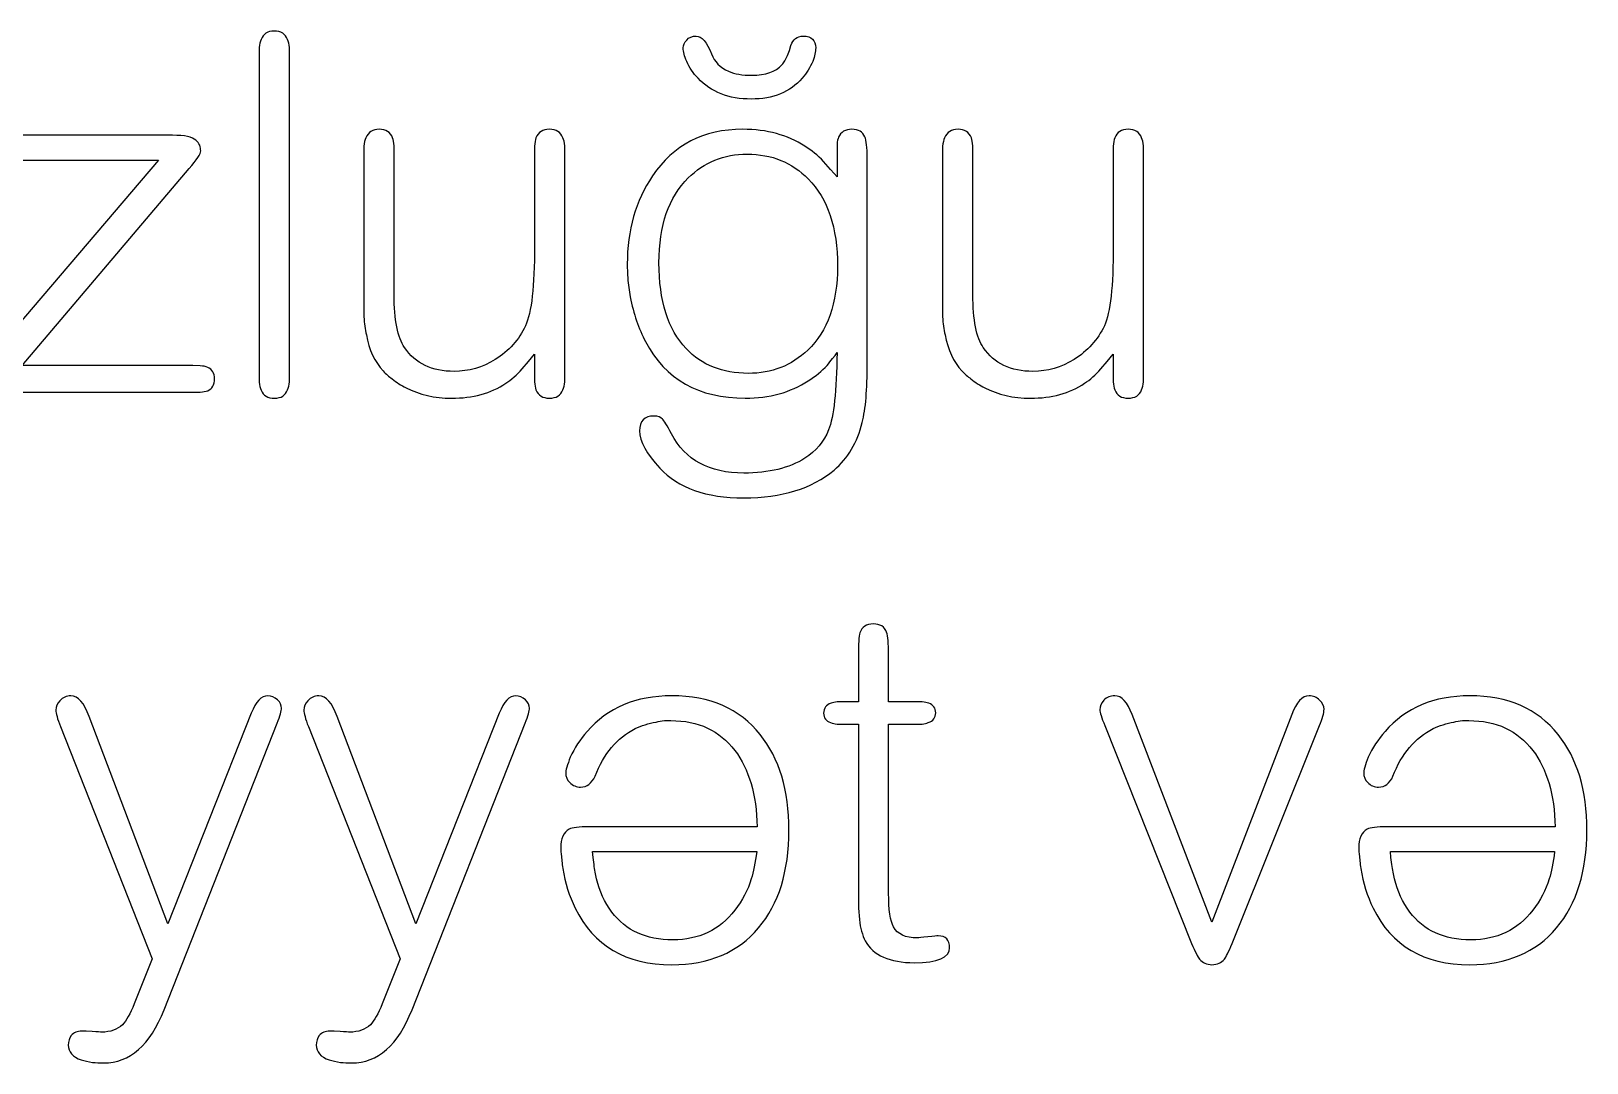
# Model space of a CAD drawing. Header units: centimetres. Extents: x -18.6 to 18.8, y -13 to 11.8.
# Drawn here: x -7.888 to -6.479, y 5.592 to 6.525 of the extents above; entities that cross this region are included whole.
import ezdxf

# ---------------------------------------------------------------- set-up
doc = ezdxf.new("R2010")
doc.units = ezdxf.units.CM
doc.header["$MEASUREMENT"] = 0
doc.layers.add('Layer 1', color=7, linetype='Continuous')

msp = doc.modelspace()

# ---------------------------------------------------------------- linework, layer by layer
at = {"layer": 'Layer 1', "color": 250}
for points, knots in [([(-7.65371, 6.20803), (-7.65401, 6.20503), (-7.65461, 6.20264), (-7.65551, 6.20084), (-7.6573, 6.19576), (-7.66119, 6.19321), (-7.66718, 6.19321), (-7.67346, 6.19321), (-7.6775, 6.19561), (-7.67929, 6.2004), (-7.68019, 6.20249), (-7.68079, 6.20488), (-7.68109, 6.20758), (-7.68109, 6.20758), (-7.68109, 6.51056), (-7.68109, 6.51056), (-7.68079, 6.51355), (-7.68019, 6.51594), (-7.67929, 6.51774), (-7.6775, 6.52283), (-7.67361, 6.52537), (-7.66762, 6.52537), (-7.66134, 6.52537), (-7.6573, 6.52283), (-7.65551, 6.51774), (-7.65461, 6.51594), (-7.65401, 6.51355), (-7.65371, 6.51056), (-7.65371, 6.51056), (-7.65371, 6.20803), (-7.65371, 6.20803)], [0, 0, 0, 0, 0.1, 0.1, 0.1, 0.2, 0.2, 0.2, 0.3, 0.3, 0.3, 0.4, 0.4, 0.4, 0.5, 0.5, 0.5, 0.6, 0.6, 0.6, 0.7, 0.7, 0.7, 0.8, 0.8, 0.8, 0.9, 0.9, 0.9, 1, 1, 1, 1]), ([(-7.20799, 6.49485), (-7.21368, 6.48856), (-7.22281, 6.48542), (-7.23537, 6.48542), (-7.24375, 6.48542), (-7.25078, 6.48662), (-7.25647, 6.48901), (-7.26395, 6.4923), (-7.26904, 6.49754), (-7.27173, 6.50472), (-7.27592, 6.5155), (-7.28056, 6.52088), (-7.28565, 6.52088), (-7.28924, 6.52088), (-7.29208, 6.51968), (-7.29417, 6.51729), (-7.29627, 6.5152), (-7.29732, 6.5128), (-7.29732, 6.51011), (-7.29732, 6.50682), (-7.29627, 6.50278), (-7.29417, 6.49799), (-7.29178, 6.4923), (-7.28834, 6.48722), (-7.28385, 6.48273), (-7.27218, 6.47016), (-7.25617, 6.46388), (-7.23582, 6.46388), (-7.21607, 6.46388), (-7.20066, 6.47016), (-7.18959, 6.48273), (-7.1857, 6.48752), (-7.18256, 6.4926), (-7.18016, 6.49799), (-7.17837, 6.50278), (-7.17747, 6.50682), (-7.17747, 6.51011), (-7.17747, 6.51729), (-7.18121, 6.52088), (-7.18869, 6.52088), (-7.19438, 6.52088), (-7.19812, 6.51804), (-7.19991, 6.51235), (-7.19991, 6.51235), (-7.20126, 6.50786), (-7.20126, 6.50786), (-7.20126, 6.50786), (-7.20306, 6.50338), (-7.20306, 6.50338), (-7.20455, 6.49979), (-7.2062, 6.49694), (-7.20799, 6.49485)], [0, 0, 0, 0, 0.0588235, 0.0588235, 0.0588235, 0.1176471, 0.1176471, 0.1176471, 0.1764706, 0.1764706, 0.1764706, 0.2352941, 0.2352941, 0.2352941, 0.2941176, 0.2941176, 0.2941176, 0.3529412, 0.3529412, 0.3529412, 0.4117647, 0.4117647, 0.4117647, 0.4705882, 0.4705882, 0.4705882, 0.5294118, 0.5294118, 0.5294118, 0.5882353, 0.5882353, 0.5882353, 0.6470588, 0.6470588, 0.6470588, 0.7058824, 0.7058824, 0.7058824, 0.7647059, 0.7647059, 0.7647059, 0.8235294, 0.8235294, 0.8235294, 0.8823529, 0.8823529, 0.8823529, 0.9411765, 0.9411765, 0.9411765, 1, 1, 1, 1]), ([(-7.58638, 6.42123), (-7.58608, 6.42423), (-7.58548, 6.42677), (-7.58459, 6.42887), (-7.58249, 6.43395), (-7.57845, 6.4365), (-7.57247, 6.4365), (-7.56648, 6.4365), (-7.56244, 6.43395), (-7.56035, 6.42887), (-7.55975, 6.42707), (-7.5593, 6.42468), (-7.559, 6.42168), (-7.559, 6.42168), (-7.559, 6.28703), (-7.559, 6.28703), (-7.559, 6.26398), (-7.55586, 6.24797), (-7.54957, 6.239), (-7.5397, 6.22463), (-7.52474, 6.21745), (-7.50469, 6.21745), (-7.49152, 6.21745), (-7.4791, 6.22104), (-7.46743, 6.22822), (-7.45516, 6.236), (-7.44604, 6.24618), (-7.44005, 6.25875), (-7.43467, 6.27072), (-7.43197, 6.29466), (-7.43197, 6.33056), (-7.43197, 6.33056), (-7.43197, 6.42123), (-7.43197, 6.42123), (-7.43167, 6.42423), (-7.43123, 6.42677), (-7.43063, 6.42887), (-7.42853, 6.43395), (-7.42449, 6.4365), (-7.41851, 6.4365), (-7.41222, 6.4365), (-7.40818, 6.43395), (-7.40639, 6.42887), (-7.40549, 6.42707), (-7.40489, 6.42468), (-7.40459, 6.42168), (-7.40459, 6.42168), (-7.40459, 6.20803), (-7.40459, 6.20803), (-7.40489, 6.20503), (-7.40549, 6.20264), (-7.40639, 6.20084), (-7.40818, 6.19576), (-7.41222, 6.19321), (-7.41851, 6.19321), (-7.42449, 6.19321), (-7.42853, 6.19576), (-7.43063, 6.20084), (-7.43123, 6.20264), (-7.43167, 6.20503), (-7.43197, 6.20803), (-7.43197, 6.20803), (-7.43197, 6.23316), (-7.43197, 6.23316), (-7.43197, 6.23316), (-7.43736, 6.22643), (-7.43736, 6.22643), (-7.43736, 6.22643), (-7.44319, 6.2197), (-7.44319, 6.2197), (-7.44798, 6.21431), (-7.45292, 6.20997), (-7.45801, 6.20668), (-7.47147, 6.1977), (-7.48778, 6.19321), (-7.50693, 6.19321), (-7.52249, 6.19321), (-7.53626, 6.19636), (-7.54823, 6.20264), (-7.55272, 6.20473), (-7.55691, 6.20743), (-7.5608, 6.21072), (-7.56379, 6.21281), (-7.56648, 6.21521), (-7.56888, 6.2179), (-7.57666, 6.22598), (-7.58174, 6.2369), (-7.58414, 6.25067), (-7.58533, 6.25546), (-7.58608, 6.26084), (-7.58638, 6.26683), (-7.58638, 6.26683), (-7.58638, 6.42123), (-7.58638, 6.42123)], [0, 0, 0, 0, 0.0322581, 0.0322581, 0.0322581, 0.0645161, 0.0645161, 0.0645161, 0.0967742, 0.0967742, 0.0967742, 0.1290323, 0.1290323, 0.1290323, 0.1612903, 0.1612903, 0.1612903, 0.1935484, 0.1935484, 0.1935484, 0.2258065, 0.2258065, 0.2258065, 0.2580645, 0.2580645, 0.2580645, 0.2903226, 0.2903226, 0.2903226, 0.3225806, 0.3225806, 0.3225806, 0.3548387, 0.3548387, 0.3548387, 0.3870968, 0.3870968, 0.3870968, 0.4193548, 0.4193548, 0.4193548, 0.4516129, 0.4516129, 0.4516129, 0.483871, 0.483871, 0.483871, 0.516129, 0.516129, 0.516129, 0.5483871, 0.5483871, 0.5483871, 0.5806452, 0.5806452, 0.5806452, 0.6129032, 0.6129032, 0.6129032, 0.6451613, 0.6451613, 0.6451613, 0.6774194, 0.6774194, 0.6774194, 0.7096774, 0.7096774, 0.7096774, 0.7419355, 0.7419355, 0.7419355, 0.7741935, 0.7741935, 0.7741935, 0.8064516, 0.8064516, 0.8064516, 0.8387097, 0.8387097, 0.8387097, 0.8709677, 0.8709677, 0.8709677, 0.9032258, 0.9032258, 0.9032258, 0.9354839, 0.9354839, 0.9354839, 0.9677419, 0.9677419, 0.9677419, 1, 1, 1, 1]), ([(-7.15817, 6.42303), (-7.15787, 6.42572), (-7.15742, 6.42782), (-7.15682, 6.42931), (-7.15473, 6.4341), (-7.15069, 6.4365), (-7.1447, 6.4365), (-7.13872, 6.4365), (-7.13483, 6.43425), (-7.13303, 6.42976), (-7.13154, 6.42647), (-7.13079, 6.42004), (-7.13079, 6.41046), (-7.13079, 6.41046), (-7.13079, 6.22419), (-7.13079, 6.22419), (-7.13079, 6.20114), (-7.13228, 6.18349), (-7.13528, 6.17122), (-7.13977, 6.15327), (-7.14829, 6.1389), (-7.16086, 6.12813), (-7.18091, 6.11137), (-7.20814, 6.10299), (-7.24255, 6.10299), (-7.27667, 6.10299), (-7.30195, 6.11197), (-7.31841, 6.12992), (-7.33068, 6.14279), (-7.33682, 6.15401), (-7.33682, 6.16359), (-7.33682, 6.17257), (-7.33248, 6.17705), (-7.3238, 6.17705), (-7.32021, 6.17705), (-7.31766, 6.17616), (-7.31617, 6.17436), (-7.31467, 6.17287), (-7.31198, 6.16838), (-7.30809, 6.1609), (-7.29552, 6.13726), (-7.27368, 6.12544), (-7.24255, 6.12544), (-7.21981, 6.12544), (-7.20141, 6.12992), (-7.18735, 6.1389), (-7.17717, 6.14548), (-7.16999, 6.15401), (-7.1658, 6.16449), (-7.16101, 6.17646), (-7.15847, 6.1998), (-7.15817, 6.23451), (-7.15817, 6.23451), (-7.15996, 6.23182), (-7.15996, 6.23182), (-7.15996, 6.23182), (-7.16221, 6.22912), (-7.16221, 6.22912), (-7.16371, 6.22703), (-7.16535, 6.22493), (-7.16715, 6.22284), (-7.17193, 6.21775), (-7.17762, 6.21311), (-7.1842, 6.20892), (-7.20036, 6.19845), (-7.21936, 6.19321), (-7.24121, 6.19321), (-7.2834, 6.19321), (-7.31347, 6.21027), (-7.33143, 6.24438), (-7.33771, 6.25605), (-7.34235, 6.26952), (-7.34534, 6.28478), (-7.34624, 6.29047), (-7.34699, 6.29615), (-7.34759, 6.30184), (-7.34789, 6.30633), (-7.34804, 6.31052), (-7.34804, 6.31441), (-7.34804, 6.34523), (-7.34041, 6.37186), (-7.32515, 6.3943), (-7.30629, 6.42243), (-7.27906, 6.4365), (-7.24345, 6.4365), (-7.22161, 6.4365), (-7.20291, 6.43141), (-7.18735, 6.42123), (-7.18136, 6.41764), (-7.17567, 6.41301), (-7.17029, 6.40732), (-7.17029, 6.40732), (-7.164, 6.40014), (-7.164, 6.40014), (-7.164, 6.40014), (-7.16086, 6.39655), (-7.16086, 6.39655), (-7.16086, 6.39655), (-7.15817, 6.39341), (-7.15817, 6.39341), (-7.15817, 6.39341), (-7.15817, 6.42303), (-7.15817, 6.42303)], [0, 0, 0, 0, 0.0294118, 0.0294118, 0.0294118, 0.0588235, 0.0588235, 0.0588235, 0.0882353, 0.0882353, 0.0882353, 0.1176471, 0.1176471, 0.1176471, 0.1470588, 0.1470588, 0.1470588, 0.1764706, 0.1764706, 0.1764706, 0.2058824, 0.2058824, 0.2058824, 0.2352941, 0.2352941, 0.2352941, 0.2647059, 0.2647059, 0.2647059, 0.2941176, 0.2941176, 0.2941176, 0.3235294, 0.3235294, 0.3235294, 0.3529412, 0.3529412, 0.3529412, 0.3823529, 0.3823529, 0.3823529, 0.4117647, 0.4117647, 0.4117647, 0.4411765, 0.4411765, 0.4411765, 0.4705882, 0.4705882, 0.4705882, 0.5, 0.5, 0.5, 0.5294118, 0.5294118, 0.5294118, 0.5588235, 0.5588235, 0.5588235, 0.5882353, 0.5882353, 0.5882353, 0.6176471, 0.6176471, 0.6176471, 0.6470588, 0.6470588, 0.6470588, 0.6764706, 0.6764706, 0.6764706, 0.7058824, 0.7058824, 0.7058824, 0.7352941, 0.7352941, 0.7352941, 0.7647059, 0.7647059, 0.7647059, 0.7941176, 0.7941176, 0.7941176, 0.8235294, 0.8235294, 0.8235294, 0.8529412, 0.8529412, 0.8529412, 0.8823529, 0.8823529, 0.8823529, 0.9117647, 0.9117647, 0.9117647, 0.9411765, 0.9411765, 0.9411765, 0.9705882, 0.9705882, 0.9705882, 1, 1, 1, 1]), ([(-7.06256, 6.42123), (-7.06226, 6.42423), (-7.06166, 6.42677), (-7.06077, 6.42887), (-7.05867, 6.43395), (-7.05463, 6.4365), (-7.04865, 6.4365), (-7.04266, 6.4365), (-7.03862, 6.43395), (-7.03653, 6.42887), (-7.03593, 6.42707), (-7.03548, 6.42468), (-7.03518, 6.42168), (-7.03518, 6.42168), (-7.03518, 6.28703), (-7.03518, 6.28703), (-7.03518, 6.26398), (-7.03204, 6.24797), (-7.02575, 6.239), (-7.01588, 6.22463), (-7.00092, 6.21745), (-6.98087, 6.21745), (-6.9677, 6.21745), (-6.95528, 6.22104), (-6.94361, 6.22822), (-6.93134, 6.236), (-6.92222, 6.24618), (-6.91623, 6.25875), (-6.91085, 6.27072), (-6.90815, 6.29466), (-6.90815, 6.33056), (-6.90815, 6.33056), (-6.90815, 6.42123), (-6.90815, 6.42123), (-6.90785, 6.42423), (-6.90741, 6.42677), (-6.90681, 6.42887), (-6.90471, 6.43395), (-6.90067, 6.4365), (-6.89469, 6.4365), (-6.8884, 6.4365), (-6.88436, 6.43395), (-6.88257, 6.42887), (-6.88167, 6.42707), (-6.88107, 6.42468), (-6.88077, 6.42168), (-6.88077, 6.42168), (-6.88077, 6.20803), (-6.88077, 6.20803), (-6.88107, 6.20503), (-6.88167, 6.20264), (-6.88257, 6.20084), (-6.88436, 6.19576), (-6.8884, 6.19321), (-6.89469, 6.19321), (-6.90067, 6.19321), (-6.90471, 6.19576), (-6.90681, 6.20084), (-6.90741, 6.20264), (-6.90785, 6.20503), (-6.90815, 6.20803), (-6.90815, 6.20803), (-6.90815, 6.23316), (-6.90815, 6.23316), (-6.90815, 6.23316), (-6.91354, 6.22643), (-6.91354, 6.22643), (-6.91354, 6.22643), (-6.91937, 6.2197), (-6.91937, 6.2197), (-6.92416, 6.21431), (-6.9291, 6.20997), (-6.93419, 6.20668), (-6.94765, 6.1977), (-6.96396, 6.19321), (-6.98311, 6.19321), (-6.99867, 6.19321), (-7.01244, 6.19636), (-7.02441, 6.20264), (-7.0289, 6.20473), (-7.03309, 6.20743), (-7.03698, 6.21072), (-7.03997, 6.21281), (-7.04266, 6.21521), (-7.04506, 6.2179), (-7.05284, 6.22598), (-7.05792, 6.2369), (-7.06032, 6.25067), (-7.06151, 6.25546), (-7.06226, 6.26084), (-7.06256, 6.26683), (-7.06256, 6.26683), (-7.06256, 6.42123), (-7.06256, 6.42123)], [0, 0, 0, 0, 0.0322581, 0.0322581, 0.0322581, 0.0645161, 0.0645161, 0.0645161, 0.0967742, 0.0967742, 0.0967742, 0.1290323, 0.1290323, 0.1290323, 0.1612903, 0.1612903, 0.1612903, 0.1935484, 0.1935484, 0.1935484, 0.2258065, 0.2258065, 0.2258065, 0.2580645, 0.2580645, 0.2580645, 0.2903226, 0.2903226, 0.2903226, 0.3225806, 0.3225806, 0.3225806, 0.3548387, 0.3548387, 0.3548387, 0.3870968, 0.3870968, 0.3870968, 0.4193548, 0.4193548, 0.4193548, 0.4516129, 0.4516129, 0.4516129, 0.483871, 0.483871, 0.483871, 0.516129, 0.516129, 0.516129, 0.5483871, 0.5483871, 0.5483871, 0.5806452, 0.5806452, 0.5806452, 0.6129032, 0.6129032, 0.6129032, 0.6451613, 0.6451613, 0.6451613, 0.6774194, 0.6774194, 0.6774194, 0.7096774, 0.7096774, 0.7096774, 0.7419355, 0.7419355, 0.7419355, 0.7741935, 0.7741935, 0.7741935, 0.8064516, 0.8064516, 0.8064516, 0.8387097, 0.8387097, 0.8387097, 0.8709677, 0.8709677, 0.8709677, 0.9032258, 0.9032258, 0.9032258, 0.9354839, 0.9354839, 0.9354839, 0.9677419, 0.9677419, 0.9677419, 1, 1, 1, 1]), ([(-7.91584, 6.40867), (-7.91824, 6.40897), (-7.92018, 6.40941), (-7.92168, 6.41001), (-7.92587, 6.41151), (-7.92796, 6.4148), (-7.92796, 6.41989), (-7.92796, 6.42498), (-7.92587, 6.42827), (-7.92168, 6.42976), (-7.92018, 6.43036), (-7.91824, 6.43081), (-7.91584, 6.43111), (-7.91584, 6.43111), (-7.75964, 6.43111), (-7.75964, 6.43111), (-7.74857, 6.43111), (-7.74154, 6.42961), (-7.73854, 6.42662), (-7.73705, 6.42542), (-7.73585, 6.42393), (-7.73495, 6.42213), (-7.73435, 6.42034), (-7.73406, 6.41869), (-7.73406, 6.41719), (-7.73406, 6.4142), (-7.7375, 6.40882), (-7.74438, 6.40104), (-7.74438, 6.40104), (-7.89565, 6.22284), (-7.89565, 6.22284), (-7.89565, 6.22284), (-7.74124, 6.22284), (-7.74124, 6.22284), (-7.74124, 6.22284), (-7.7345, 6.22239), (-7.7345, 6.22239), (-7.73181, 6.22239), (-7.72957, 6.22194), (-7.72777, 6.22104), (-7.72358, 6.21925), (-7.72149, 6.21581), (-7.72149, 6.21072), (-7.72149, 6.20533), (-7.72358, 6.20174), (-7.72777, 6.19995), (-7.72957, 6.19935), (-7.73181, 6.1989), (-7.7345, 6.1986), (-7.7345, 6.1986), (-7.91629, 6.1986), (-7.91629, 6.1986), (-7.91629, 6.1986), (-7.92033, 6.19905), (-7.92033, 6.19905), (-7.92332, 6.19905), (-7.92587, 6.1995), (-7.92796, 6.2004), (-7.93305, 6.20249), (-7.93559, 6.20668), (-7.93559, 6.21296), (-7.93559, 6.21596), (-7.93245, 6.22119), (-7.92617, 6.22867), (-7.92617, 6.22867), (-7.77221, 6.40867), (-7.77221, 6.40867), (-7.77221, 6.40867), (-7.91584, 6.40867), (-7.91584, 6.40867)], [0, 0, 0, 0, 0.0434783, 0.0434783, 0.0434783, 0.0869565, 0.0869565, 0.0869565, 0.1304348, 0.1304348, 0.1304348, 0.173913, 0.173913, 0.173913, 0.2173913, 0.2173913, 0.2173913, 0.2608696, 0.2608696, 0.2608696, 0.3043478, 0.3043478, 0.3043478, 0.3478261, 0.3478261, 0.3478261, 0.3913043, 0.3913043, 0.3913043, 0.4347826, 0.4347826, 0.4347826, 0.4782609, 0.4782609, 0.4782609, 0.5217391, 0.5217391, 0.5217391, 0.5652174, 0.5652174, 0.5652174, 0.6086957, 0.6086957, 0.6086957, 0.6521739, 0.6521739, 0.6521739, 0.6956522, 0.6956522, 0.6956522, 0.7391304, 0.7391304, 0.7391304, 0.7826087, 0.7826087, 0.7826087, 0.826087, 0.826087, 0.826087, 0.8695652, 0.8695652, 0.8695652, 0.9130435, 0.9130435, 0.9130435, 0.9565217, 0.9565217, 0.9565217, 1, 1, 1, 1]), ([(-7.31931, 6.31575), (-7.31931, 6.28134), (-7.31108, 6.25546), (-7.29462, 6.2381), (-7.28056, 6.22314), (-7.26186, 6.21566), (-7.23852, 6.21566), (-7.21727, 6.21566), (-7.19931, 6.22269), (-7.18465, 6.23675), (-7.1667, 6.25381), (-7.15772, 6.2791), (-7.15772, 6.31261), (-7.15772, 6.34732), (-7.16655, 6.37366), (-7.1842, 6.39161), (-7.19887, 6.40657), (-7.21727, 6.41405), (-7.23941, 6.41405), (-7.26066, 6.41405), (-7.27846, 6.40687), (-7.29283, 6.39251), (-7.31048, 6.37515), (-7.31931, 6.34957), (-7.31931, 6.31575)], [0, 0, 0, 0, 0.125, 0.125, 0.125, 0.25, 0.25, 0.25, 0.375, 0.375, 0.375, 0.5, 0.5, 0.5, 0.625, 0.625, 0.625, 0.75, 0.75, 0.75, 0.875, 0.875, 0.875, 1, 1, 1, 1]), ([(-7.11149, 5.91851), (-7.11149, 5.91851), (-7.08096, 5.91851), (-7.08096, 5.91851), (-7.07887, 5.91821), (-7.07692, 5.91776), (-7.07513, 5.91716), (-7.07094, 5.91567), (-7.06885, 5.91282), (-7.06885, 5.90863), (-7.06885, 5.90415), (-7.07109, 5.90115), (-7.07558, 5.89966), (-7.07707, 5.89906), (-7.07887, 5.89861), (-7.08096, 5.89831), (-7.08096, 5.89831), (-7.11149, 5.89831), (-7.11149, 5.89831), (-7.11149, 5.89831), (-7.11149, 5.74525), (-7.11149, 5.74525), (-7.11149, 5.73029), (-7.10999, 5.72011), (-7.107, 5.71473), (-7.10341, 5.70814), (-7.09623, 5.70485), (-7.08545, 5.70485), (-7.08426, 5.70485), (-7.08111, 5.70515), (-7.07603, 5.70575), (-7.07064, 5.70635), (-7.0675, 5.70665), (-7.0666, 5.70665), (-7.05972, 5.70665), (-7.05628, 5.70306), (-7.05628, 5.69587), (-7.05628, 5.6869), (-7.0669, 5.68241), (-7.08815, 5.68241), (-7.11059, 5.68241), (-7.1254, 5.68899), (-7.13258, 5.70216), (-7.13528, 5.70725), (-7.13707, 5.71368), (-7.13797, 5.72146), (-7.13797, 5.72146), (-7.13887, 5.73178), (-7.13887, 5.73178), (-7.13887, 5.73178), (-7.13887, 5.89831), (-7.13887, 5.89831), (-7.13887, 5.89831), (-7.15817, 5.89831), (-7.15817, 5.89831), (-7.16026, 5.89861), (-7.16221, 5.89906), (-7.164, 5.89966), (-7.16819, 5.90115), (-7.17029, 5.904), (-7.17029, 5.90819), (-7.17029, 5.91267), (-7.16804, 5.91567), (-7.16355, 5.91716), (-7.16206, 5.91776), (-7.16026, 5.91821), (-7.15817, 5.91851), (-7.15817, 5.91851), (-7.13887, 5.91851), (-7.13887, 5.91851), (-7.13887, 5.91851), (-7.13887, 5.9598), (-7.13887, 5.9598), (-7.13887, 5.97088), (-7.13842, 5.97791), (-7.13752, 5.9809), (-7.13573, 5.98629), (-7.13169, 5.98898), (-7.1254, 5.98898), (-7.11912, 5.98898), (-7.11508, 5.98644), (-7.11328, 5.98135), (-7.11209, 5.97806), (-7.11149, 5.97133), (-7.11149, 5.96115), (-7.11149, 5.96115), (-7.11149, 5.91851), (-7.11149, 5.91851)], [0, 0, 0, 0, 0.0344828, 0.0344828, 0.0344828, 0.0689655, 0.0689655, 0.0689655, 0.1034483, 0.1034483, 0.1034483, 0.137931, 0.137931, 0.137931, 0.1724138, 0.1724138, 0.1724138, 0.2068966, 0.2068966, 0.2068966, 0.2413793, 0.2413793, 0.2413793, 0.2758621, 0.2758621, 0.2758621, 0.3103448, 0.3103448, 0.3103448, 0.3448276, 0.3448276, 0.3448276, 0.3793103, 0.3793103, 0.3793103, 0.4137931, 0.4137931, 0.4137931, 0.4482759, 0.4482759, 0.4482759, 0.4827586, 0.4827586, 0.4827586, 0.5172414, 0.5172414, 0.5172414, 0.5517241, 0.5517241, 0.5517241, 0.5862069, 0.5862069, 0.5862069, 0.6206897, 0.6206897, 0.6206897, 0.6551724, 0.6551724, 0.6551724, 0.6896552, 0.6896552, 0.6896552, 0.7241379, 0.7241379, 0.7241379, 0.7586207, 0.7586207, 0.7586207, 0.7931034, 0.7931034, 0.7931034, 0.8275862, 0.8275862, 0.8275862, 0.862069, 0.862069, 0.862069, 0.8965517, 0.8965517, 0.8965517, 0.9310345, 0.9310345, 0.9310345, 0.9655172, 0.9655172, 0.9655172, 1, 1, 1, 1]), ([(-7.68827, 5.90819), (-7.68408, 5.91866), (-7.67914, 5.9239), (-7.67346, 5.9239), (-7.67017, 5.9239), (-7.66717, 5.9227), (-7.66448, 5.9203), (-7.66209, 5.91791), (-7.66089, 5.91537), (-7.66089, 5.91267), (-7.66089, 5.91028), (-7.66224, 5.90579), (-7.66493, 5.89921), (-7.66493, 5.89921), (-7.76727, 5.63977), (-7.76727, 5.63977), (-7.77984, 5.60775), (-7.79809, 5.59174), (-7.82203, 5.59174), (-7.82562, 5.59174), (-7.82891, 5.59189), (-7.83191, 5.59219), (-7.8358, 5.59279), (-7.83924, 5.59353), (-7.84223, 5.59443), (-7.85001, 5.59713), (-7.8539, 5.60161), (-7.8539, 5.6079), (-7.8539, 5.61119), (-7.853, 5.61403), (-7.85121, 5.61643), (-7.84881, 5.61912), (-7.84567, 5.62047), (-7.84178, 5.62047), (-7.84178, 5.62047), (-7.83774, 5.62047), (-7.83774, 5.62047), (-7.83774, 5.62047), (-7.83236, 5.62002), (-7.83236, 5.62002), (-7.82757, 5.61972), (-7.82472, 5.61957), (-7.82383, 5.61957), (-7.81575, 5.61957), (-7.80946, 5.62181), (-7.80497, 5.6263), (-7.80138, 5.62989), (-7.79779, 5.63618), (-7.7942, 5.64515), (-7.7942, 5.64515), (-7.77804, 5.686), (-7.77804, 5.686), (-7.77804, 5.686), (-7.86108, 5.89607), (-7.86108, 5.89607), (-7.86378, 5.90325), (-7.86512, 5.90819), (-7.86512, 5.91088), (-7.86512, 5.91417), (-7.86392, 5.91701), (-7.86153, 5.91941), (-7.85884, 5.9224), (-7.85555, 5.9239), (-7.85166, 5.9239), (-7.84507, 5.9239), (-7.83954, 5.91761), (-7.83505, 5.90504), (-7.83505, 5.90504), (-7.76368, 5.71742), (-7.76368, 5.71742), (-7.76368, 5.71742), (-7.68827, 5.90819), (-7.68827, 5.90819)], [0, 0, 0, 0, 0.0416667, 0.0416667, 0.0416667, 0.0833333, 0.0833333, 0.0833333, 0.125, 0.125, 0.125, 0.1666667, 0.1666667, 0.1666667, 0.2083333, 0.2083333, 0.2083333, 0.25, 0.25, 0.25, 0.2916667, 0.2916667, 0.2916667, 0.3333333, 0.3333333, 0.3333333, 0.375, 0.375, 0.375, 0.4166667, 0.4166667, 0.4166667, 0.4583333, 0.4583333, 0.4583333, 0.5, 0.5, 0.5, 0.5416667, 0.5416667, 0.5416667, 0.5833333, 0.5833333, 0.5833333, 0.625, 0.625, 0.625, 0.6666667, 0.6666667, 0.6666667, 0.7083333, 0.7083333, 0.7083333, 0.75, 0.75, 0.75, 0.7916667, 0.7916667, 0.7916667, 0.8333333, 0.8333333, 0.8333333, 0.875, 0.875, 0.875, 0.9166667, 0.9166667, 0.9166667, 0.9583333, 0.9583333, 0.9583333, 1, 1, 1, 1]), ([(-7.46384, 5.90819), (-7.45965, 5.91866), (-7.45471, 5.9239), (-7.44903, 5.9239), (-7.44574, 5.9239), (-7.44274, 5.9227), (-7.44005, 5.9203), (-7.43766, 5.91791), (-7.43646, 5.91537), (-7.43646, 5.91267), (-7.43646, 5.91028), (-7.43781, 5.90579), (-7.4405, 5.89921), (-7.4405, 5.89921), (-7.54284, 5.63977), (-7.54284, 5.63977), (-7.55541, 5.60775), (-7.57366, 5.59174), (-7.5976, 5.59174), (-7.60119, 5.59174), (-7.60448, 5.59189), (-7.60748, 5.59219), (-7.61137, 5.59279), (-7.61481, 5.59353), (-7.6178, 5.59443), (-7.62558, 5.59713), (-7.62947, 5.60161), (-7.62947, 5.6079), (-7.62947, 5.61119), (-7.62857, 5.61403), (-7.62678, 5.61643), (-7.62438, 5.61912), (-7.62124, 5.62047), (-7.61735, 5.62047), (-7.61735, 5.62047), (-7.61331, 5.62047), (-7.61331, 5.62047), (-7.61331, 5.62047), (-7.60793, 5.62002), (-7.60793, 5.62002), (-7.60314, 5.61972), (-7.60029, 5.61957), (-7.5994, 5.61957), (-7.59132, 5.61957), (-7.58503, 5.62181), (-7.58054, 5.6263), (-7.57695, 5.62989), (-7.57336, 5.63618), (-7.56977, 5.64515), (-7.56977, 5.64515), (-7.55361, 5.686), (-7.55361, 5.686), (-7.55361, 5.686), (-7.63665, 5.89607), (-7.63665, 5.89607), (-7.63935, 5.90325), (-7.64069, 5.90819), (-7.64069, 5.91088), (-7.64069, 5.91417), (-7.63949, 5.91701), (-7.6371, 5.91941), (-7.63441, 5.9224), (-7.63112, 5.9239), (-7.62723, 5.9239), (-7.62064, 5.9239), (-7.61511, 5.91761), (-7.61062, 5.90504), (-7.61062, 5.90504), (-7.53925, 5.71742), (-7.53925, 5.71742), (-7.53925, 5.71742), (-7.46384, 5.90819), (-7.46384, 5.90819)], [0, 0, 0, 0, 0.0416667, 0.0416667, 0.0416667, 0.0833333, 0.0833333, 0.0833333, 0.125, 0.125, 0.125, 0.1666667, 0.1666667, 0.1666667, 0.2083333, 0.2083333, 0.2083333, 0.25, 0.25, 0.25, 0.2916667, 0.2916667, 0.2916667, 0.3333333, 0.3333333, 0.3333333, 0.375, 0.375, 0.375, 0.4166667, 0.4166667, 0.4166667, 0.4583333, 0.4583333, 0.4583333, 0.5, 0.5, 0.5, 0.5416667, 0.5416667, 0.5416667, 0.5833333, 0.5833333, 0.5833333, 0.625, 0.625, 0.625, 0.6666667, 0.6666667, 0.6666667, 0.7083333, 0.7083333, 0.7083333, 0.75, 0.75, 0.75, 0.7916667, 0.7916667, 0.7916667, 0.8333333, 0.8333333, 0.8333333, 0.875, 0.875, 0.875, 0.9166667, 0.9166667, 0.9166667, 0.9583333, 0.9583333, 0.9583333, 1, 1, 1, 1]), ([(-7.23043, 5.8054), (-7.23103, 5.83442), (-7.23777, 5.85746), (-7.25063, 5.87452), (-7.2644, 5.89248), (-7.2837, 5.90145), (-7.30854, 5.90145), (-7.30854, 5.90145), (-7.31437, 5.90145), (-7.31437, 5.90145), (-7.31706, 5.90115), (-7.31961, 5.9007), (-7.322, 5.90011), (-7.32888, 5.89891), (-7.33517, 5.89696), (-7.34085, 5.89427), (-7.35731, 5.88589), (-7.36943, 5.87153), (-7.37721, 5.85118), (-7.3802, 5.8446), (-7.38454, 5.84131), (-7.39023, 5.84131), (-7.39412, 5.84131), (-7.39741, 5.84265), (-7.4001, 5.84535), (-7.4025, 5.84804), (-7.40369, 5.85088), (-7.40369, 5.85387), (-7.40369, 5.85507), (-7.40339, 5.85687), (-7.4028, 5.85926), (-7.4019, 5.86195), (-7.40085, 5.86495), (-7.39965, 5.86824), (-7.39576, 5.87662), (-7.39068, 5.8844), (-7.38439, 5.89158), (-7.36584, 5.91312), (-7.34025, 5.9239), (-7.30764, 5.9239), (-7.27293, 5.9239), (-7.24629, 5.91223), (-7.22774, 5.88888), (-7.21038, 5.86734), (-7.20171, 5.83846), (-7.20171, 5.80225), (-7.20171, 5.76515), (-7.21083, 5.73567), (-7.22909, 5.71383), (-7.24794, 5.69169), (-7.27412, 5.68061), (-7.30764, 5.68061), (-7.34923, 5.68061), (-7.37841, 5.69767), (-7.39517, 5.73178), (-7.40055, 5.74256), (-7.40429, 5.75453), (-7.40639, 5.76769), (-7.40699, 5.77218), (-7.40743, 5.77637), (-7.40773, 5.78026), (-7.40803, 5.78176), (-7.40818, 5.7831), (-7.40818, 5.7843), (-7.40818, 5.7843), (-7.40818, 5.7861), (-7.40818, 5.7861), (-7.40818, 5.79477), (-7.40564, 5.80046), (-7.40055, 5.80315), (-7.39756, 5.80465), (-7.39157, 5.8054), (-7.3826, 5.8054), (-7.3826, 5.8054), (-7.23043, 5.8054), (-7.23043, 5.8054)], [0, 0, 0, 0, 0.04, 0.04, 0.04, 0.08, 0.08, 0.08, 0.12, 0.12, 0.12, 0.16, 0.16, 0.16, 0.2, 0.2, 0.2, 0.24, 0.24, 0.24, 0.28, 0.28, 0.28, 0.32, 0.32, 0.32, 0.36, 0.36, 0.36, 0.4, 0.4, 0.4, 0.44, 0.44, 0.44, 0.48, 0.48, 0.48, 0.52, 0.52, 0.52, 0.56, 0.56, 0.56, 0.6, 0.6, 0.6, 0.64, 0.64, 0.64, 0.68, 0.68, 0.68, 0.72, 0.72, 0.72, 0.76, 0.76, 0.76, 0.8, 0.8, 0.8, 0.84, 0.84, 0.84, 0.88, 0.88, 0.88, 0.92, 0.92, 0.92, 0.96, 0.96, 0.96, 1, 1, 1, 1]), ([(-6.74656, 5.90684), (-6.74237, 5.91821), (-6.73713, 5.9239), (-6.73085, 5.9239), (-6.72726, 5.9239), (-6.72412, 5.92255), (-6.72142, 5.91986), (-6.71873, 5.91746), (-6.71738, 5.91477), (-6.71738, 5.91178), (-6.71738, 5.90819), (-6.71873, 5.90325), (-6.72142, 5.89696), (-6.72142, 5.89696), (-6.80042, 5.69991), (-6.80042, 5.69991), (-6.80371, 5.69213), (-6.80611, 5.68735), (-6.8076, 5.68555), (-6.8103, 5.68226), (-6.81404, 5.68061), (-6.81883, 5.68061), (-6.82361, 5.68061), (-6.82735, 5.68226), (-6.83005, 5.68555), (-6.83154, 5.68735), (-6.83394, 5.69213), (-6.83723, 5.69991), (-6.83723, 5.69991), (-6.91578, 5.89696), (-6.91578, 5.89696), (-6.91877, 5.90415), (-6.92027, 5.90893), (-6.92027, 5.91133), (-6.92027, 5.91432), (-6.91907, 5.91716), (-6.91668, 5.91986), (-6.91398, 5.92255), (-6.91069, 5.9239), (-6.9068, 5.9239), (-6.90052, 5.9239), (-6.89528, 5.91821), (-6.89109, 5.90684), (-6.89109, 5.90684), (-6.81883, 5.71922), (-6.81883, 5.71922), (-6.81883, 5.71922), (-6.74656, 5.90684), (-6.74656, 5.90684)], [0, 0, 0, 0, 0.0625, 0.0625, 0.0625, 0.125, 0.125, 0.125, 0.1875, 0.1875, 0.1875, 0.25, 0.25, 0.25, 0.3125, 0.3125, 0.3125, 0.375, 0.375, 0.375, 0.4375, 0.4375, 0.4375, 0.5, 0.5, 0.5, 0.5625, 0.5625, 0.5625, 0.625, 0.625, 0.625, 0.6875, 0.6875, 0.6875, 0.75, 0.75, 0.75, 0.8125, 0.8125, 0.8125, 0.875, 0.875, 0.875, 0.9375, 0.9375, 0.9375, 1, 1, 1, 1]), ([(-6.50821, 5.8054), (-6.50881, 5.83442), (-6.51555, 5.85746), (-6.52841, 5.87452), (-6.54218, 5.89248), (-6.56148, 5.90145), (-6.58632, 5.90145), (-6.58632, 5.90145), (-6.59215, 5.90145), (-6.59215, 5.90145), (-6.59484, 5.90115), (-6.59739, 5.9007), (-6.59978, 5.90011), (-6.60666, 5.89891), (-6.61295, 5.89696), (-6.61863, 5.89427), (-6.63509, 5.88589), (-6.64721, 5.87153), (-6.65499, 5.85118), (-6.65798, 5.8446), (-6.66232, 5.84131), (-6.66801, 5.84131), (-6.6719, 5.84131), (-6.67519, 5.84265), (-6.67788, 5.84535), (-6.68028, 5.84804), (-6.68147, 5.85088), (-6.68147, 5.85387), (-6.68147, 5.85507), (-6.68117, 5.85687), (-6.68058, 5.85926), (-6.67968, 5.86195), (-6.67863, 5.86495), (-6.67743, 5.86824), (-6.67354, 5.87662), (-6.66846, 5.8844), (-6.66217, 5.89158), (-6.64362, 5.91312), (-6.61803, 5.9239), (-6.58542, 5.9239), (-6.55071, 5.9239), (-6.52407, 5.91223), (-6.50552, 5.88888), (-6.48816, 5.86734), (-6.47949, 5.83846), (-6.47949, 5.80225), (-6.47949, 5.76515), (-6.48861, 5.73567), (-6.50687, 5.71383), (-6.52572, 5.69169), (-6.5519, 5.68061), (-6.58542, 5.68061), (-6.62701, 5.68061), (-6.65619, 5.69767), (-6.67295, 5.73178), (-6.67833, 5.74256), (-6.68207, 5.75453), (-6.68417, 5.76769), (-6.68477, 5.77218), (-6.68521, 5.77637), (-6.68551, 5.78026), (-6.68581, 5.78176), (-6.68596, 5.7831), (-6.68596, 5.7843), (-6.68596, 5.7843), (-6.68596, 5.7861), (-6.68596, 5.7861), (-6.68596, 5.79477), (-6.68342, 5.80046), (-6.67833, 5.80315), (-6.67534, 5.80465), (-6.66935, 5.8054), (-6.66038, 5.8054), (-6.66038, 5.8054), (-6.50821, 5.8054), (-6.50821, 5.8054)], [0, 0, 0, 0, 0.04, 0.04, 0.04, 0.08, 0.08, 0.08, 0.12, 0.12, 0.12, 0.16, 0.16, 0.16, 0.2, 0.2, 0.2, 0.24, 0.24, 0.24, 0.28, 0.28, 0.28, 0.32, 0.32, 0.32, 0.36, 0.36, 0.36, 0.4, 0.4, 0.4, 0.44, 0.44, 0.44, 0.48, 0.48, 0.48, 0.52, 0.52, 0.52, 0.56, 0.56, 0.56, 0.6, 0.6, 0.6, 0.64, 0.64, 0.64, 0.68, 0.68, 0.68, 0.72, 0.72, 0.72, 0.76, 0.76, 0.76, 0.8, 0.8, 0.8, 0.84, 0.84, 0.84, 0.88, 0.88, 0.88, 0.92, 0.92, 0.92, 0.96, 0.96, 0.96, 1, 1, 1, 1]), ([(-7.37946, 5.78295), (-7.37946, 5.78295), (-7.37901, 5.77757), (-7.37901, 5.77757), (-7.37901, 5.77757), (-7.37811, 5.77128), (-7.37811, 5.77128), (-7.37751, 5.7665), (-7.37676, 5.76216), (-7.37586, 5.75827), (-7.37317, 5.74719), (-7.36853, 5.73717), (-7.36195, 5.72819), (-7.34938, 5.71144), (-7.33098, 5.70306), (-7.30674, 5.70306), (-7.2831, 5.70306), (-7.2644, 5.71203), (-7.25063, 5.72999), (-7.24375, 5.73867), (-7.23881, 5.74809), (-7.23582, 5.75827), (-7.23373, 5.76455), (-7.23208, 5.77278), (-7.23088, 5.78295), (-7.23088, 5.78295), (-7.37946, 5.78295), (-7.37946, 5.78295)], [0, 0, 0, 0, 0.1111111, 0.1111111, 0.1111111, 0.2222222, 0.2222222, 0.2222222, 0.3333333, 0.3333333, 0.3333333, 0.4444444, 0.4444444, 0.4444444, 0.5555556, 0.5555556, 0.5555556, 0.6666667, 0.6666667, 0.6666667, 0.7777778, 0.7777778, 0.7777778, 0.8888889, 0.8888889, 0.8888889, 1, 1, 1, 1]), ([(-6.65724, 5.78295), (-6.65724, 5.78295), (-6.65679, 5.77757), (-6.65679, 5.77757), (-6.65679, 5.77757), (-6.65589, 5.77128), (-6.65589, 5.77128), (-6.65529, 5.7665), (-6.65454, 5.76216), (-6.65364, 5.75827), (-6.65095, 5.74719), (-6.64631, 5.73717), (-6.63973, 5.72819), (-6.62716, 5.71144), (-6.60876, 5.70306), (-6.58452, 5.70306), (-6.56088, 5.70306), (-6.54218, 5.71203), (-6.52841, 5.72999), (-6.52153, 5.73867), (-6.51659, 5.74809), (-6.5136, 5.75827), (-6.51151, 5.76455), (-6.50986, 5.77278), (-6.50866, 5.78295), (-6.50866, 5.78295), (-6.65724, 5.78295), (-6.65724, 5.78295)], [0, 0, 0, 0, 0.1111111, 0.1111111, 0.1111111, 0.2222222, 0.2222222, 0.2222222, 0.3333333, 0.3333333, 0.3333333, 0.4444444, 0.4444444, 0.4444444, 0.5555556, 0.5555556, 0.5555556, 0.6666667, 0.6666667, 0.6666667, 0.7777778, 0.7777778, 0.7777778, 0.8888889, 0.8888889, 0.8888889, 1, 1, 1, 1])]:
    msp.add_open_spline(points, degree=3, knots=knots, dxfattribs=at)

doc.saveas('drawing.dxf')
